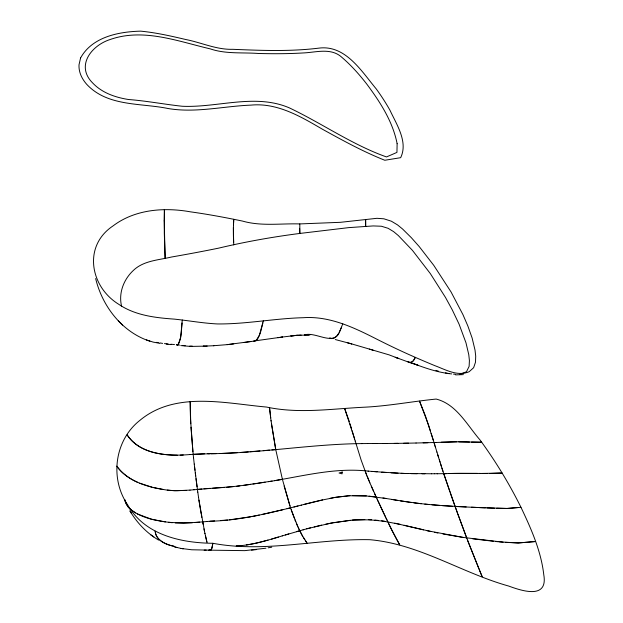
<?xml version="1.0" encoding="UTF-8"?>
<svg xmlns="http://www.w3.org/2000/svg" width="623" height="623" viewBox="0 0 623 623"><rect width="100%" height="100%" fill="white"/><g stroke="black" fill="none" stroke-linecap="round" stroke-linejoin="round"><path stroke-width="0.93" d="M233.399 227.442L233.641 242.37M121.641 306.43C118.339 293.417 123.518 279.711 133.104 270.678C143.282 260.632 158.304 260.165 171.473 257.026C187.243 254.27 202.981 251.349 218.665 248.133C245.47 241.771 272.477 236.942 299.827 233.446L299.811 223.922L340.454 222.31L376.962 218.307L383.854 218.798L391.376 221.212L397.474 224.864L402.598 229.038L411.367 237.721L419.248 246.615L433.74 265.312L451.029 291.922L462.936 314.607L467.857 325.985L472.117 337.993L475.022 350.103L475.707 356.146L475.497 362.204L473.636 367.695L469.15 371.721C457.43 376.744 445.507 369.571 434.613 365.569C426.95 362.407 419.318 359.144 411.741 355.78C400.052 350.624 388.534 345.095 377.133 339.34C354.207 327.675 329.762 315.838 303.3 317.707C274.548 318.415 246.093 324.248 217.31 323.937C202.88 323.22 188.644 320.611 174.292 319.116C155.065 317.761 134.942 315.378 118.619 304.219C90.078 286.611 82.75 245.976 113.129 225.853C134.981 209.32 164.199 207.124 190.443 211.836C207.911 214.257 225.253 217.489 242.518 221.079C261.154 226.437 280.7 223.346 299.811 223.922M233.454 225.183L233.742 219.296L233.391 227.823A31.259 4.345 87.6 0 0 233.43 236.335L233.773 244.925M182.329 320.004C180.974 328.173 182.516 338.094 177.617 345.095L176.34 344.706M182.118 322.979L180.53 337.619L178.342 344.558A95.771 8.558 87.5 0 1 177.399 345.126L176.675 344.916M212.864 543.287C180.927 542.96 144.559 534.962 127.606 504.77C109.632 478.402 114.585 440.274 139.832 420.408C175.328 390.886 224.841 403.354 266.582 407.06C298.44 413.882 330.805 408.929 362.944 407.271C387.522 406.219 411.834 401.485 436.17 399.063C456.519 404.14 467.211 425.275 480.076 440.009C495.596 461.222 509.295 483.783 520.976 507.324C531.131 528.717 541.052 550.927 543.77 574.671C548.217 599.63 522.027 590.947 508.695 586.056C461.635 572.926 419.123 543.941 369.828 539.705C317.426 538.537 265.149 553.169 212.864 543.287L211.906 548.357L210.644 550.164L191.744 549.774L180.982 548.427L174.611 546.908L177.002 547.524M212.708 544.463L211.485 549.4L210.792 550.109L209.811 549.79M262.883 322.878L260.624 331.927M263.327 320.829L259.238 335.735L257.649 338.842L255.189 340.945L227.2 344.636L213.44 345.742M259.744 334.481L260.328 332.892M342.767 323.781L340.633 329.349M259.573 334.901L256.396 340.251M341.497 327.254L339.099 332.518M340.135 330.455C334.808 347.525 316.095 331.195 304.437 334.917L308.767 334.925M338.647 333.297C337.02 336.475 333.469 339.987 329.653 338.055L330.54 338.39M255.851 340.547L254.052 341.03M459.805 374.337L466.479 371.752L469.119 366.386L469.415 360.592L468.769 354.651L465.981 342.814L459.12 324.264L452.298 309.919L445.5 297.459L430.298 273.552L412.473 250.407L398.354 235.587L393.611 231.624L388.098 228.298L381.362 226.235L373.193 225.931L348.662 227.636L299.827 233.446L299.624 228.345M282.484 535.811C267.392 540.46 252.097 545.07 236.242 546.075M278.434 537.034L271.542 539.09M282.203 535.897L303.666 529.659M285.342 534.955L288.799 533.927M268.061 540.094L257.743 542.789A102.834 60.104 -9.9 0 1 246.326 544.977M296.416 531.66L299.725 530.734L301.423 534.043M303.051 529.823L310.667 527.79M301.189 505.152L322.628 499.919M306.656 528.818L330.478 523.219L350.321 520.283M301.415 505.097L293.947 506.982M209.99 521.241C239.956 520.571 269.097 513.142 298.02 505.969M304.25 504.357L310.425 502.808A402.699 184.548 -12.4 0 1 320.923 500.277L336.513 497.17L349.9 495.706M314.171 526.941L321.616 525.119M287.055 508.703L290.552 507.846L294.212 518.001M282.756 509.715L262.291 514.396M259.293 515.057L252.222 516.483M325.393 524.317L333.001 522.759M329.964 498.369L333.469 497.691M250.602 516.794L229.35 519.839M268.381 481.688C301.524 476.533 334.691 467.195 368.505 471.159M333.585 522.65L353.607 519.971L371.565 519.8M290.552 507.846L282.398 479.313L274.447 480.676M268.131 547.812L271.745 547.212M272.103 481.081L243.694 485.333M334.995 497.427L348.779 495.752L366.332 495.939M277.99 337.705L282.554 337.004L253.896 341.015M265.133 482.186L257.984 483.292M265.959 548.209L244.808 550.639L210.379 550.171M252.969 484.024L256.162 483.557M243.819 342.518L250.719 341.552M250.758 484.367L236.701 486.244M281.845 337.105L296.867 335.299L309.88 335.003M227.2 344.636L233.75 343.873M239.917 485.862L226.671 487.279M251.482 550.14L256.279 549.611M233.555 486.579L193.893 489.748M301.143 335.057L290.801 335.914L294.095 335.579M242.549 545.468L236.343 546.067M194.578 467.009L197.421 489.413L201.821 488.993M293.698 335.61L297.397 335.267M190.054 490.099L177.298 490.706A51.561 31.057 -8.4 0 1 167.237 490.099C148.757 487.459 128.276 482.054 116.774 466.129C121.874 473.55 129.592 478.713 137.706 482.358M189.898 490.114L194.181 489.725M361.815 443.584C311.43 444.137 261.52 453.061 211.119 453.715M259.955 450.881L250.072 451.706M203.978 488.79L210.185 488.346M263.225 450.639L269.494 450.11M271.916 449.923L275.748 449.588L282.398 479.313M207.116 521.49L195.092 522.526M206.377 521.552L214.608 520.898M199.664 522.129L183.637 523.156L168.475 522.292M227.527 520.003L220.48 520.532M248.289 451.862L241.101 452.407M237.246 452.672L220.277 453.528M520.976 507.324L506.733 508.454L479.289 507.589M518.507 507.527L507.527 508.454L496.687 508.236M352.252 520.096L364.829 519.559M189.797 454.549L204.578 453.793M190.942 427.191L193.169 454.307L209.787 453.731M224.054 487.451L212.607 488.198M213.868 345.71L203.23 346.193L207.186 346.038M189.867 454.541C168.062 456.41 140.494 454.883 127.108 434.831C137.582 451.325 159.169 455.07 177.275 455.187M192.375 522.752L175.312 522.923M186.511 490.418L174.533 490.683L167.268 490.099M441.224 442.198L456.091 441.8L481.704 442.237L471.502 442.081M180.226 455.133L183.318 454.985M204.095 346.162L190.521 346.427L180.771 345.57M436.466 442.439L423.134 442.836M448.949 473.535L477.343 473.41M455.584 374.875L463.348 374.625M427.822 442.712L415.977 443.015M216.251 453.622L207.763 453.754M446.403 473.62L437.19 473.729M408.587 443.171L394.304 443.412M416.117 443.015L403.618 443.265M352.392 495.596L366.153 495.924L386.392 498.517M204.157 550.156L206.213 550.109M397.887 443.358L383.192 443.514M361.496 443.592L367.632 443.537M387.265 443.49L377.195 443.521M431.451 473.76L434.504 473.737M434.402 473.737L437.619 473.721M377.593 443.521L367.601 443.537M372.64 443.537L375.007 443.529M456.768 441.808L434.021 442.54L425.431 415.907L419.528 401.126L428.453 424.8A300.535 67.642 83.6 0 1 430.485 431.139M431.544 473.76L405.223 473.496L381.673 472.148M421.989 473.753L424.933 473.76M208.3 550.156L210.644 550.164M482.28 473.441L502.115 473.028L489.538 473.503M479.765 473.425L462.951 473.301A215.69 109.741 -13.3 0 0 454.58 473.371L443.74 473.675L441.933 468.091M479.321 473.425L486.984 473.472M417.153 473.714L410.962 473.628M189.789 346.077L192.273 346.108M458.808 441.816L466.565 441.956M407.769 473.55L401.165 473.348M467.195 441.972L469.501 442.034M494.413 508.173L486.991 507.932M398.05 473.215L391.112 472.834M466.183 506.951L442.361 505.642M485.348 507.862L471.479 507.2M368.403 519.668L385.053 521.35M450.265 492.941L455.063 506.468L477.179 507.496M368.092 471.128L377.172 471.79M452.228 506.312L432.004 504.801M505.354 542.36L518.391 542.952L535.601 541.519L518.134 542.96L499.319 541.854M371.931 471.393L385.894 472.468M439.62 505.432L424.793 504.116M503.096 542.174L462.912 537.384L427.02 530.671M170.795 344.231L174.495 344.542M429.154 504.544L413.921 502.878M495.916 541.535L498.392 541.769M166.248 344.106L171.107 344.589M407.715 361.488C421.88 366.799 436.474 372.476 451.698 373.917M453.521 374.104L455.335 374.291M374.859 520.073L378.216 520.415M493.673 541.309L472.623 538.817M164.441 343.584L168.062 343.966M369.096 496.181L376.167 496.998L377.11 499.054M421.234 503.742L400.355 500.876M177.15 344.792L179.58 345.064M172.33 522.736C157.401 520.96 141.071 518.57 129.35 508.345M182.812 345.461L185.241 345.765M410.985 502.496L382.95 497.987M180.982 548.427L183.232 548.746L182.687 548.668M463.372 537.447L442.93 533.981M381.619 520.82L400.612 524.441M397.412 500.378L391.82 499.444M165.391 521.942L151.397 519.193L137.488 513.983M159.729 343.328L153.165 342.105L146.421 339.917M163.631 489.553L153.531 487.591M156.575 342.346L158.304 342.642M160.033 342.946L162.634 343.398M394.764 523.188L423.578 529.885M434.496 532.291L437.883 532.992M172.992 546.06L174.347 546.34M173.739 546.215C165.889 544.588 155.82 540.351 155.182 531.131C155.501 539.02 163.522 543.349 170.219 545.343M445.437 372.873L448.973 373.636M430.773 531.489L404.101 525.267M151.919 487.17L139.56 483.129M347.369 342.759L351.793 343.927L335.283 339.535M170.912 545.53L172.314 545.919M351.084 343.732L389.017 354.837L398.751 358.56L395.177 357.244M369.322 349.106L373.239 350.243M396.649 357.773L409.856 362.578L412.27 361.784A46.297 12.25 86.6 0 0 415.331 357.368L413.376 360.678L411.344 362.345L409.272 362.438L417.932 365.14L414.404 364.05M435.952 370.42L438.46 371.199M149.87 341.202C122.131 332.168 102.297 306.298 95.654 278.551M135.682 512.986L130.83 509.7M158.639 540.102C146.771 533.117 137.013 522.876 130.028 511.055M407.543 361.535L408.61 362.212M150.61 534.69L153.819 536.909L152.635 536.084M118.284 320.798L122.536 325.074M129.086 508.018L130.184 509.178M307.232 543.209L305.371 540.616M128.766 507.761L126.212 504.015L124.717 499.638L125.41 502.146L127.988 506.857M306.391 542.135L301.805 534.752M304.772 539.736L303.253 537.283M129.958 510.93L131.632 513.64M302.661 536.302L298.339 527.837M388.651 523.639L392.568 531.559A525.353 153.671 89.6 0 0 395.613 537.415A528.647 154.652 89.7 0 0 399.725 544.829L391.454 529.34L380.63 506.631M299.32 529.908L296.314 523.227M386.058 518.219L386.961 520.119M385.621 517.3L379.656 504.552M379.243 503.657L377.001 498.821M380.092 505.479L377.896 500.767M369.813 482.708L376.167 496.998M374.415 493.159L375.303 495.106M297.903 526.871L291.214 509.778M373.66 491.477L371.308 486.166M369.891 482.887L365.662 472.546M369.143 481.143L367.072 476.097M479.352 569.913L482.194 576.766L467.92 541.185L455.063 506.468M294.928 519.862L295.699 521.739M479.079 569.243L467.538 540.18M366.612 474.96L361.106 459.976L355.219 441.022M466.682 537.937L457.882 514.24M457.64 513.593L443.74 473.675L449.931 491.975M349.316 421.561L344.644 408.493L354.651 439.114M442.976 471.331L440.586 463.862M289.913 505.884L284.119 486.018M441.434 466.549L437.712 454.626M431.163 433.289L433.258 440.072M439.277 459.696L440.025 462.095M349.986 423.679L351.59 428.873M438.662 457.718L436.91 452.002M436.949 452.127L434.021 442.54L434.807 445.11M435.103 446.091L435.563 447.579M352.159 430.773L355.375 441.559M207.062 542.61L204.897 533.241M206.836 541.73L205.489 535.982M204.975 533.6L203.994 528.857M204.539 531.575L198.939 500.105M202.631 521.872L203.082 524.223M201.369 514.917L201.797 517.355M201.229 514.115L200.692 511.047A177.617 19.321 86.9 0 1 199.352 502.823L198.535 497.388M198.566 497.582L197.787 492.084M271.426 423.57L275.748 449.588L271.013 420.509M197.421 489.413L197.795 492.139M197.055 486.734L196.011 478.674M271.075 421L269.494 407.434L270.694 417.877M195.279 472.826L195.661 475.91M194.968 470.233L194.236 464.057M194.244 464.127L193.519 457.586M193.169 454.307L193.527 457.718M192.904 451.745L190.576 419.801A46.842 4.626 86.7 0 1 190.233 408.361L190.194 401.399L190.755 423.733M164.223 220.892L165.142 258.366L164.301 233.103L164.402 209.398L164.223 220.892M397.124 143.695L396.944 152.401L386.494 156.941C352.213 144.77 322.13 123.463 289.422 107.904C255.142 93.139 217.902 107.872 182.266 106.26C164.301 104.329 146.545 100.887 128.502 99.509C115.333 97.437 101.931 92.85 92.601 82.906C75.554 65.874 91.293 45.627 109.889 39.599C143.173 27.778 177.641 41.258 210.239 48.867C225.744 54.193 242.378 52.277 258.475 53.477C273.31 53.866 288.153 53.843 302.973 52.963C316.102 52.464 331.171 47.317 342.05 57.503C351.224 65.345 359.237 74.425 366.651 83.918C380.022 101.868 392.763 121.407 397.124 143.695M342.198 472.047L342.089 473.838L339.044 473.021L342.198 472.047M365.631 219.857L365.654 226.499L365.631 219.857M80.569 57.994L79.035 64.691A97.764 46.577 1.2 0 0 86.799 84.417C107.763 106.813 140.79 102.857 168.303 108.558C195.832 113.176 223.377 106.19 250.905 105.123C277.219 102.585 300.59 116.462 322.379 129.195C342.72 140.424 363.193 151.677 384.812 160.259L400.659 157.681C408.299 141.927 396.571 124.483 389.998 110.31A408.353 260.531 -2.7 0 0 376.237 88.918C361.457 71.162 345.492 44.7 318.89 48.127C290.302 51.647 261.419 50.51 232.722 49.31C216.477 49.801 201.47 42.566 185.74 39.514C170.881 36.002 155.929 32.614 140.705 31.15C118.588 31.687 92.111 36.936 80.569 57.994"/></g></svg>
